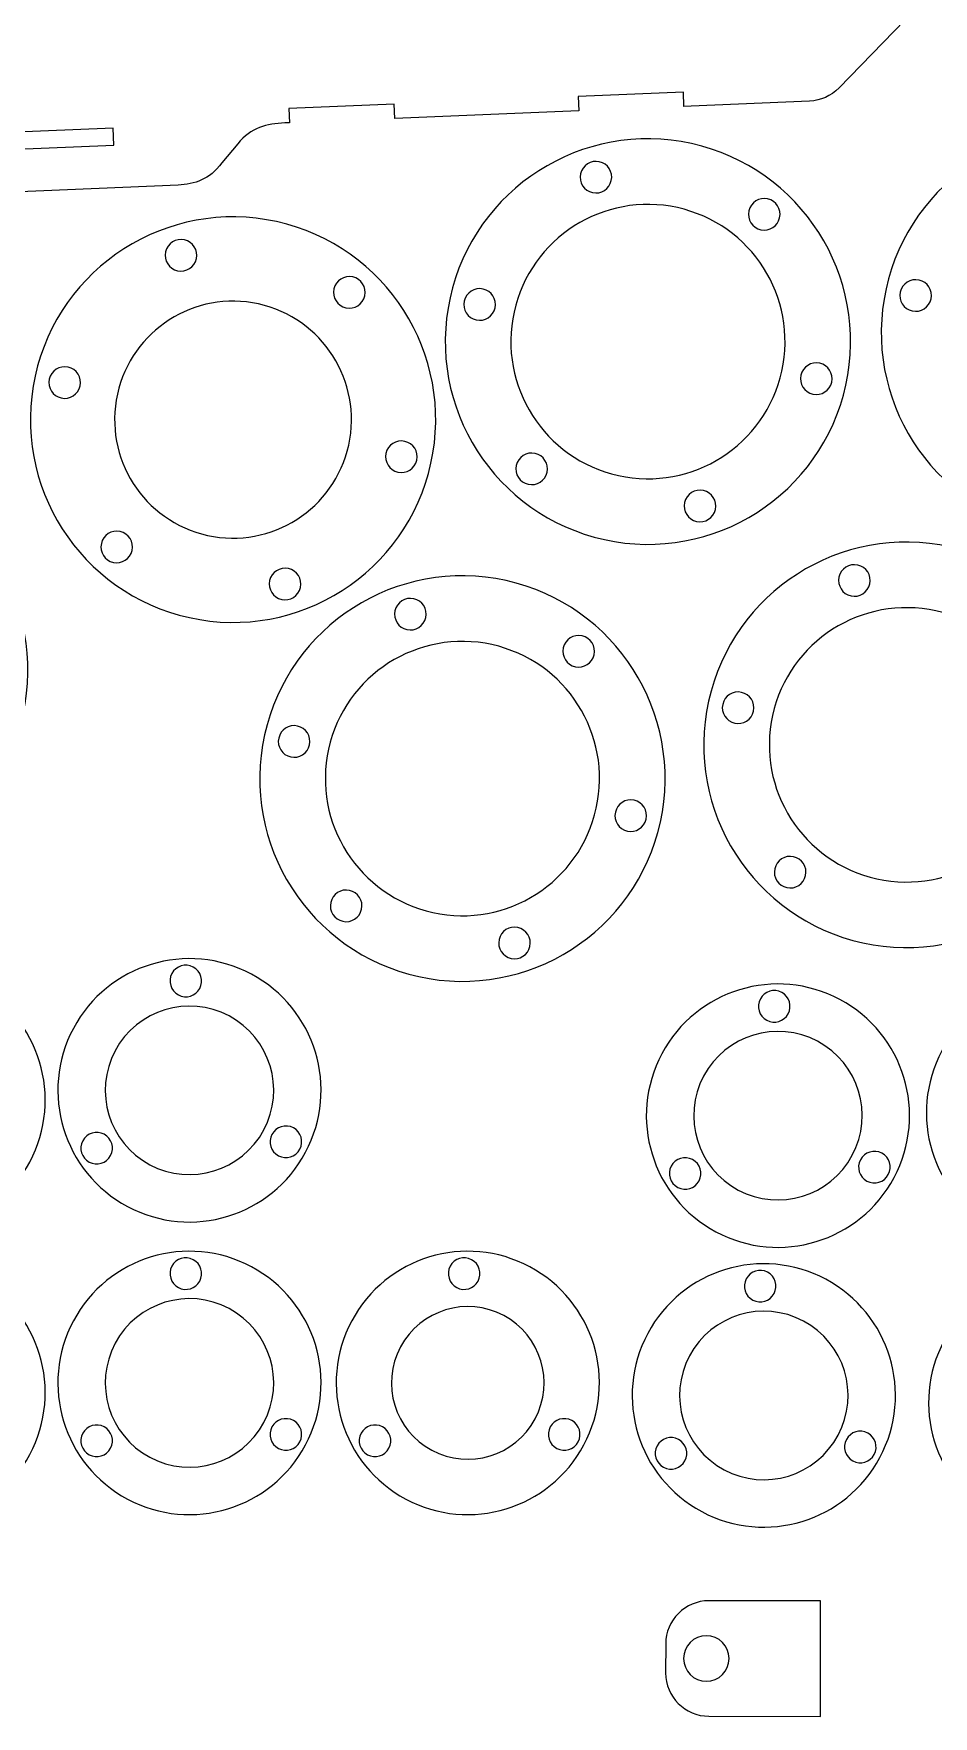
# Model space of a CAD drawing. Header units: millimetres. Extents: x -827 to 468, y -1652 to 1182.
# Drawn here: x -533.5 to -362.6, y -270.3 to 49.2 of the extents above; entities that cross this region are included whole.
import ezdxf

# ---------------------------------------------------------------- set-up
doc = ezdxf.new("R2010")
doc.units = ezdxf.units.MM
doc.header["$MEASUREMENT"] = 0
doc.layers.add('layer 1', color=7, linetype='Continuous')

msp = doc.modelspace()

# ---------------------------------------------------------------- linework, layer by layer
at = {"layer": 'layer 1', "color": 20, "lineweight": 20}
for points, knots in [([(108.1502, 204.8855), (112.9744, 204.0399), (117.1945, 201.7782), (120.4591, 198.603), (120.4591, 198.603), (124.1073, 195.0546), (129.5931, 196.5891), (132.7406, 199.2505), (132.7406, 199.2505), (135.9165, 201.936), (137.4535, 205.2047), (132.9721, 210.3693), (132.9721, 210.3693), (127.7232, 216.4186), (120.8748, 219.7215), (112.5802, 221.1534), (112.5802, 221.1534), (112.0428, 221.2462), (111.3683, 221.2943), (110.8044, 221.3218), (110.8044, 221.3218), (110.8044, 221.3218), (39.4793, 224.7882), (39.4793, 224.7882), (39.4793, 224.7882), (39.4793, 224.7882), (8.3354, 217.546), (8.3354, 217.546), (8.3354, 217.546), (8.3354, 217.546), (-23.1665, 218.1376), (-23.1665, 218.1376), (-23.1665, 218.1376), (-31.2724, 208.3904), (-30.0578, 178.2407), (-29.7453, 170.6578), (-29.7453, 170.6578), (-27.7313, 121.7825), (-52.5495, 68.3071), (-107.1153, 66.0431), (-107.1153, 66.0431), (-113.9093, 65.7613), (-146.5348, 64.4901), (-153.6885, 65.1336), (-153.6885, 65.1336), (-182.1094, 67.6905), (-205.0652, 91.0378), (-214.84, 119.0054), (-214.84, 119.0054), (-217.7587, 127.3567), (-219.5023, 136.12), (-219.8651, 144.8648), (-219.8651, 144.8648), (-220.2871, 155.0341), (-221.418, 170.1049), (-222.8444, 182.7558), (-222.8444, 182.7558), (-223.9504, 192.5668), (-224.9189, 200.0917), (-227.8808, 208.0324), (-227.8808, 208.0324), (-230.6014, 215.3263), (-234.3359, 221.2116), (-239.5075, 224.5498), (-239.5075, 224.5498), (-239.5075, 224.5498), (-292.5192, 226.9323), (-292.5192, 226.9323), (-292.5192, 226.9323), (-292.5192, 226.9323), (-292.3887, 229.8633), (-292.3887, 229.8633), (-292.3887, 229.8633), (-292.3887, 229.8633), (-305.0887, 230.5506), (-305.0887, 230.5506), (-305.0887, 230.5506), (-311.9011, 230.9192), (-322.6283, 232.378), (-334.1747, 232.0192), (-334.1747, 232.0192), (-334.1747, 232.0192), (-334.1815, 232.0174), (-334.1815, 232.0174), (-334.1815, 232.0174), (-343.6199, 231.8856), (-352.5797, 226.3891), (-356.6789, 217.2023), (-356.6789, 217.2023), (-357.2882, 215.8366), (-357.7648, 214.4453), (-358.1147, 213.043), (-358.1147, 213.043), (-358.1708, 212.8439), (-358.2203, 212.6368), (-358.2623, 212.4201), (-358.2623, 212.4201), (-358.2623, 212.4201), (-358.2634, 212.414), (-358.2634, 212.414), (-358.2634, 212.414), (-358.5401, 211.1677), (-358.7177, 209.9144), (-358.8002, 208.664), (-358.8002, 208.664), (-360.924, 187.2712), (-349.4373, 159.7583), (-363.8552, 147.1119), (-363.8552, 147.1119), (-363.8552, 147.1119), (-365.0964, 146.0965), (-365.0964, 146.0965), (-365.0964, 146.0965), (-365.0964, 146.0965), (-404.4588, 110.1724), (-404.4588, 110.1724), (-404.4588, 110.1724), (-410.0218, 105.6351), (-419.9582, 105.3357), (-431.9793, 104.0606), (-431.9793, 104.0606), (-450.3509, 102.1118), (-496.5233, 100.6426), (-507.3167, 100.3379), (-507.3167, 100.3379), (-507.3167, 100.3379), (-571.2589, 98.5069), (-571.2589, 98.5069), (-571.2589, 98.5069), (-574.538, 98.4112), (-578.034, 97.9195), (-581.8472, 96.8748), (-581.8472, 96.8748), (-581.8472, 96.8748), (-596.7667, 92.3908), (-596.7667, 92.3908), (-596.7667, 92.3908), (-596.7667, 92.3908), (-618.1668, 89.3005), (-618.1668, 89.3005), (-618.1668, 89.3005), (-619.755, 88.9302), (-621.2723, 88.6729), (-622.7392, 88.1458), (-622.7392, 88.1458), (-627.8869, 86.2956), (-631.744, 83.4376), (-634.723, 79.3291), (-634.723, 79.3291), (-637.7183, 75.1981), (-639.8211, 69.8028), (-639.5406, 63.0443), (-639.5406, 63.0443), (-639.2317, 55.5972), (-635.1464, 48.0491), (-628.478, 43.7306), (-628.478, 43.7306), (-625.8671, 42.0399), (-622.3651, 40.5349), (-619.1146, 39.9234), (-619.1146, 39.9234), (-616.356, 39.4045), (-613.8469, 39.2889), (-611.0711, 39.7597), (-611.0711, 39.7597), (-601.1747, 40.9713), (-591.2163, 34.6305), (-582.5706, 28.4756), (-582.5706, 28.4756), (-577.5729, 24.9177), (-573.9003, 20.4579), (-570.045, 18.5189), (-570.045, 18.5189), (-568.4141, 17.6986), (-566.0221, 18.1204), (-564.6631, 17.9704), (-564.6631, 17.9704), (-564.6631, 17.9704), (-506.0511, 20.4042), (-506.0511, 20.4042), (-506.0511, 20.4042), (-502.8283, 20.6652), (-500.0811, 21.4146), (-497.7546, 24.6233), (-497.7546, 24.6233), (-497.7546, 24.6233), (-494.716, 28.2754), (-494.716, 28.2754), (-494.716, 28.2754), (-492.1934, 31.3354), (-489.1708, 32.0999), (-485.7535, 32.2171), (-485.7535, 32.2171), (-485.7535, 32.2171), (-484.8618, 32.2541), (-484.8618, 32.2541), (-484.8618, 32.2541), (-484.8618, 32.2541), (-484.9749, 34.9803), (-484.9749, 34.9803), (-484.9749, 34.9803), (-484.9749, 34.9803), (-464.9921, 35.8094), (-464.9921, 35.8094), (-464.9921, 35.8094), (-464.9921, 35.8094), (-464.879, 33.0839), (-464.879, 33.0839), (-464.879, 33.0839), (-464.879, 33.0839), (-429.9091, 34.5361), (-429.9091, 34.5361), (-429.9091, 34.5361), (-429.9091, 34.5361), (-430.0222, 37.2603), (-430.0222, 37.2603), (-430.0222, 37.2603), (-430.0222, 37.2603), (-410.0394, 38.0894), (-410.0394, 38.0894), (-410.0394, 38.0894), (-410.0394, 38.0894), (-409.9264, 35.3659), (-409.9264, 35.3659), (-409.9264, 35.3659), (-409.9264, 35.3659), (-408.5463, 35.4231), (-408.5463, 35.4231), (-408.5463, 35.4231), (-408.5463, 35.4231), (-386.0679, 36.3868), (-386.0679, 36.3868), (-386.0679, 36.3868), (-383.9508, 36.4677), (-382.0659, 37.2668), (-380.4551, 38.9156), (-380.4551, 38.9156), (-380.4551, 38.9156), (-340.83, 79.7773), (-340.83, 79.7773), (-340.83, 79.7773), (-336.4807, 83.9626), (-333.6498, 87.7663), (-327.1608, 87.9771), (-327.1608, 87.9771), (-327.1608, 87.9771), (-292.7669, 89.4041), (-292.7669, 89.4041), (-292.7669, 89.4041), (-289.3707, 89.659), (-283.6791, 88.8603), (-277.9563, 84.9186), (-277.9563, 84.9186), (-277.9563, 84.9186), (-185.9412, 21.5381), (-185.9412, 21.5381), (-185.9412, 21.5381), (-185.9412, 21.5381), (-184.6544, 21.5961), (-184.6544, 21.5961), (-184.6544, 21.5961), (-184.6544, 21.5961), (-184.7817, 24.6638), (-184.7817, 24.6638), (-184.7817, 24.6638), (-184.7817, 24.6638), (-164.7989, 25.4929), (-164.7989, 25.4929), (-164.7989, 25.4929), (-164.7989, 25.4929), (-164.6745, 22.4967), (-164.6745, 22.4967), (-164.6745, 22.4967), (-164.6745, 22.4967), (-129.7098, 24.0728), (-129.7098, 24.0728), (-129.7098, 24.0728), (-129.7098, 24.0728), (-129.8289, 26.9438), (-129.8289, 26.9438), (-129.8289, 26.9438), (-129.8289, 26.9438), (-109.8461, 27.7729), (-109.8461, 27.7729), (-109.8461, 27.7729), (-109.8461, 27.7729), (-109.73, 24.9734), (-109.73, 24.9734), (-109.73, 24.9734), (-109.73, 24.9734), (-69.3175, 27.3105), (-69.3175, 27.3105), (-69.3175, 27.3105), (-63.9083, 27.5955), (-56.573, 30.142), (-52.9687, 33.8098), (-52.9687, 33.8098), (-27.8924, 59.3269), (-30.6069, 76.9535), (-16.0458, 89.77), (-16.0458, 89.77), (14.7435, 116.8705), (30.814, 102.037), (88.4737, 130.8253), (88.4737, 130.8253), (96.5182, 135.2102), (109.1877, 139.124), (117.5505, 145.1598), (117.5505, 145.1598), (122.125, 148.4614), (128.6562, 149.8544), (124.6733, 156.7633), (124.6733, 156.7633), (122.6104, 160.3413), (120.2821, 163.2456), (113.6737, 160.287), (113.6737, 160.287), (109.5418, 158.437), (104.8318, 157.7587), (100.0366, 158.5992), (100.0366, 158.5992), (87.255, 160.8396), (78.7097, 173.0176), (80.9502, 185.7991), (80.9502, 185.7991), (83.1907, 198.5808), (95.3686, 207.126), (108.1502, 204.8855)], [0, 0, 0, 0, 0.01204819, 0.01204819, 0.01204819, 0.01204819, 0.02409639, 0.02409639, 0.02409639, 0.02409639, 0.03614458, 0.03614458, 0.03614458, 0.03614458, 0.04819277, 0.04819277, 0.04819277, 0.04819277, 0.06024096, 0.06024096, 0.06024096, 0.06024096, 0.07228916, 0.07228916, 0.07228916, 0.07228916, 0.08433735, 0.08433735, 0.08433735, 0.08433735, 0.09638554, 0.09638554, 0.09638554, 0.09638554, 0.10843373, 0.10843373, 0.10843373, 0.10843373, 0.12048193, 0.12048193, 0.12048193, 0.12048193, 0.13253012, 0.13253012, 0.13253012, 0.13253012, 0.14457831, 0.14457831, 0.14457831, 0.14457831, 0.15662651, 0.15662651, 0.15662651, 0.15662651, 0.1686747, 0.1686747, 0.1686747, 0.1686747, 0.18072289, 0.18072289, 0.18072289, 0.18072289, 0.19277108, 0.19277108, 0.19277108, 0.19277108, 0.20481928, 0.20481928, 0.20481928, 0.20481928, 0.21686747, 0.21686747, 0.21686747, 0.21686747, 0.22891566, 0.22891566, 0.22891566, 0.22891566, 0.24096386, 0.24096386, 0.24096386, 0.24096386, 0.25301205, 0.25301205, 0.25301205, 0.25301205, 0.26506024, 0.26506024, 0.26506024, 0.26506024, 0.27710843, 0.27710843, 0.27710843, 0.27710843, 0.28915663, 0.28915663, 0.28915663, 0.28915663, 0.30120482, 0.30120482, 0.30120482, 0.30120482, 0.31325301, 0.31325301, 0.31325301, 0.31325301, 0.3253012, 0.3253012, 0.3253012, 0.3253012, 0.3373494, 0.3373494, 0.3373494, 0.3373494, 0.34939759, 0.34939759, 0.34939759, 0.34939759, 0.36144578, 0.36144578, 0.36144578, 0.36144578, 0.37349398, 0.37349398, 0.37349398, 0.37349398, 0.38554217, 0.38554217, 0.38554217, 0.38554217, 0.39759036, 0.39759036, 0.39759036, 0.39759036, 0.40963855, 0.40963855, 0.40963855, 0.40963855, 0.42168675, 0.42168675, 0.42168675, 0.42168675, 0.43373494, 0.43373494, 0.43373494, 0.43373494, 0.44578313, 0.44578313, 0.44578313, 0.44578313, 0.45783133, 0.45783133, 0.45783133, 0.45783133, 0.46987952, 0.46987952, 0.46987952, 0.46987952, 0.48192771, 0.48192771, 0.48192771, 0.48192771, 0.4939759, 0.4939759, 0.4939759, 0.4939759, 0.5060241, 0.5060241, 0.5060241, 0.5060241, 0.51807229, 0.51807229, 0.51807229, 0.51807229, 0.53012048, 0.53012048, 0.53012048, 0.53012048, 0.54216867, 0.54216867, 0.54216867, 0.54216867, 0.55421687, 0.55421687, 0.55421687, 0.55421687, 0.56626506, 0.56626506, 0.56626506, 0.56626506, 0.57831325, 0.57831325, 0.57831325, 0.57831325, 0.59036145, 0.59036145, 0.59036145, 0.59036145, 0.60240964, 0.60240964, 0.60240964, 0.60240964, 0.61445783, 0.61445783, 0.61445783, 0.61445783, 0.62650602, 0.62650602, 0.62650602, 0.62650602, 0.63855422, 0.63855422, 0.63855422, 0.63855422, 0.65060241, 0.65060241, 0.65060241, 0.65060241, 0.6626506, 0.6626506, 0.6626506, 0.6626506, 0.6746988, 0.6746988, 0.6746988, 0.6746988, 0.68674699, 0.68674699, 0.68674699, 0.68674699, 0.69879518, 0.69879518, 0.69879518, 0.69879518, 0.71084337, 0.71084337, 0.71084337, 0.71084337, 0.72289157, 0.72289157, 0.72289157, 0.72289157, 0.73493976, 0.73493976, 0.73493976, 0.73493976, 0.74698795, 0.74698795, 0.74698795, 0.74698795, 0.75903614, 0.75903614, 0.75903614, 0.75903614, 0.77108434, 0.77108434, 0.77108434, 0.77108434, 0.78313253, 0.78313253, 0.78313253, 0.78313253, 0.79518072, 0.79518072, 0.79518072, 0.79518072, 0.80722892, 0.80722892, 0.80722892, 0.80722892, 0.81927711, 0.81927711, 0.81927711, 0.81927711, 0.8313253, 0.8313253, 0.8313253, 0.8313253, 0.84337349, 0.84337349, 0.84337349, 0.84337349, 0.85542169, 0.85542169, 0.85542169, 0.85542169, 0.86746988, 0.86746988, 0.86746988, 0.86746988, 0.87951807, 0.87951807, 0.87951807, 0.87951807, 0.89156627, 0.89156627, 0.89156627, 0.89156627, 0.90361446, 0.90361446, 0.90361446, 0.90361446, 0.91566265, 0.91566265, 0.91566265, 0.91566265, 0.92771084, 0.92771084, 0.92771084, 0.92771084, 0.93975904, 0.93975904, 0.93975904, 0.93975904, 0.95180723, 0.95180723, 0.95180723, 0.95180723, 0.96385542, 0.96385542, 0.96385542, 0.96385542, 0.97590361, 0.97590361, 0.97590361, 0.97590361, 1, 1, 1, 1]), ([(-558.3356, 29.5725), (-558.3356, 29.5725), (-518.37, 31.2307), (-518.37, 31.2307), (-518.37, 31.2307), (-518.37, 31.2307), (-518.2373, 28.0334), (-518.2373, 28.0334), (-518.2373, 28.0334), (-518.2373, 28.0334), (-558.2029, 26.3752), (-558.2029, 26.3752), (-558.2029, 26.3752), (-558.2029, 26.3752), (-558.3356, 29.5725), (-558.3356, 29.5725)], [0, 0, 0, 0, 0.2, 0.2, 0.2, 0.2, 0.4, 0.4, 0.4, 0.4, 0.6, 0.6, 0.6, 0.6, 1, 1, 1, 1])]:
    msp.add_open_spline(points, degree=3, knots=knots, dxfattribs=at)
at = {"layer": 'layer 1', "color": 242, "lineweight": 20}
for points in [[(-408.4891, 28.3063), (-387.7243, 23.7308), (-374.6003, 3.1883), (-379.1759, -17.5765), (-379.1759, -17.5765), (-383.7514, -38.3413), (-404.2939, -51.4653), (-425.0587, -46.8897), (-425.0587, -46.8897), (-445.8235, -42.3142), (-458.9475, -21.7717), (-454.3719, -1.0069), (-454.3719, -1.0069), (-449.7964, 19.7579), (-429.2539, 32.8819), (-408.4891, 28.3063)], [(-325.6551, 30.0144), (-304.8903, 25.4389), (-291.7663, 4.8964), (-296.3419, -15.8684), (-296.3419, -15.8684), (-300.9174, -36.6332), (-321.4599, -49.7572), (-342.2247, -45.1816), (-342.2247, -45.1816), (-362.9895, -40.6061), (-376.1135, -20.0636), (-371.5379, 0.7012), (-371.5379, 0.7012), (-366.9624, 21.466), (-346.4199, 34.59), (-325.6551, 30.0144)], [(-426.0162, 24.8568), (-424.3983, 24.5002), (-423.3756, 22.8995), (-423.7321, 21.2815), (-423.7321, 21.2815), (-424.0886, 19.6635), (-425.6894, 18.6408), (-427.3074, 18.9973), (-427.3074, 18.9973), (-428.9254, 19.3539), (-429.948, 20.9546), (-429.5915, 22.5726), (-429.5915, 22.5726), (-429.235, 24.1906), (-427.6342, 25.2133), (-426.0162, 24.8568)], [(-411.1695, 16.1425), (-397.1226, 13.0472), (-388.2444, -0.8492), (-391.3397, -14.8961), (-391.3397, -14.8961), (-394.435, -28.943), (-408.3314, -37.8212), (-422.3783, -34.7259), (-422.3783, -34.7259), (-436.4252, -31.6306), (-445.3034, -17.7342), (-442.2081, -3.6873), (-442.2081, -3.6873), (-439.1128, 10.3596), (-425.2164, 19.2378), (-411.1695, 16.1425)], [(-394.0351, 17.8097), (-392.4171, 17.4531), (-391.3944, 15.8524), (-391.7509, 14.2344), (-391.7509, 14.2344), (-392.1074, 12.6164), (-393.7082, 11.5937), (-395.3262, 11.9502), (-395.3262, 11.9502), (-396.9442, 12.3068), (-397.9669, 13.9075), (-397.6103, 15.5255), (-397.6103, 15.5255), (-397.2538, 17.1435), (-395.653, 18.1662), (-394.0351, 17.8097)], [(-448.1074, 0.6847), (-446.4894, 0.3281), (-445.4667, -1.2726), (-445.8232, -2.8906), (-445.8232, -2.8906), (-446.1797, -4.5086), (-447.7805, -5.5313), (-449.3985, -5.1748), (-449.3985, -5.1748), (-451.0165, -4.8183), (-452.0392, -3.2175), (-451.6826, -1.5995), (-451.6826, -1.5995), (-451.3261, 0.0185), (-449.7253, 1.0412), (-448.1074, 0.6847)], [(-365.2734, 2.3928), (-363.6554, 2.0362), (-362.6327, 0.4355), (-362.9892, -1.1825), (-362.9892, -1.1825), (-363.3457, -2.8005), (-364.9465, -3.8232), (-366.5645, -3.4667), (-366.5645, -3.4667), (-368.1825, -3.1102), (-369.2052, -1.5094), (-368.8486, 0.1086), (-368.8486, 0.1086), (-368.4921, 1.7266), (-366.8913, 2.7493), (-365.2734, 2.3928)], [(-384.1493, -13.4086), (-382.5313, -13.7651), (-381.5086, -15.3659), (-381.8652, -16.9839), (-381.8652, -16.9839), (-382.2217, -18.6019), (-383.8225, -19.6246), (-385.4404, -19.2681), (-385.4404, -19.2681), (-387.0584, -18.9115), (-388.0811, -17.3108), (-387.7246, -15.6928), (-387.7246, -15.6928), (-387.3681, -14.0748), (-385.7673, -13.0521), (-384.1493, -13.4086)], [(-438.2195, -30.5341), (-436.6015, -30.8906), (-435.5788, -32.4914), (-435.9353, -34.1094), (-435.9353, -34.1094), (-436.2918, -35.7274), (-437.8926, -36.7501), (-439.5106, -36.3935), (-439.5106, -36.3935), (-441.1286, -36.037), (-442.1513, -34.4362), (-441.7947, -32.8183), (-441.7947, -32.8183), (-441.4382, -31.2003), (-439.8374, -30.1776), (-438.2195, -30.5341)], [(-406.2404, -37.5807), (-404.6224, -37.9373), (-403.5998, -39.538), (-403.9563, -41.156), (-403.9563, -41.156), (-404.3128, -42.774), (-405.9136, -43.7967), (-407.5316, -43.4402), (-407.5316, -43.4402), (-409.1495, -43.0836), (-410.1722, -41.4829), (-409.8157, -39.8649), (-409.8157, -39.8649), (-409.4592, -38.2469), (-407.8584, -37.2242), (-406.2404, -37.5807)], [(-359.3794, -48.2773), (-338.6146, -52.8528), (-325.4906, -73.3953), (-330.0662, -94.1601), (-330.0662, -94.1601), (-334.6417, -114.9249), (-355.1842, -128.0489), (-375.949, -123.4733), (-375.949, -123.4733), (-396.7138, -118.8978), (-409.8378, -98.3553), (-405.2622, -77.5905), (-405.2622, -77.5905), (-400.6867, -56.8257), (-380.1442, -43.7017), (-359.3794, -48.2773)], [(-443.7321, -54.6769), (-422.9673, -59.2524), (-409.8433, -79.7949), (-414.4189, -100.5597), (-414.4189, -100.5597), (-418.9944, -121.3245), (-439.5369, -134.4485), (-460.3017, -129.8729), (-460.3017, -129.8729), (-481.0665, -125.2974), (-494.1905, -104.7549), (-489.6149, -83.9901), (-489.6149, -83.9901), (-485.0394, -63.2253), (-464.4969, -50.1013), (-443.7321, -54.6769)], [(-376.9065, -51.7268), (-375.2886, -52.0834), (-374.2659, -53.6841), (-374.6224, -55.3021), (-374.6224, -55.3021), (-374.9789, -56.9201), (-376.5797, -57.9428), (-378.1977, -57.5863), (-378.1977, -57.5863), (-379.8157, -57.2297), (-380.8383, -55.629), (-380.4818, -54.011), (-380.4818, -54.011), (-380.1253, -52.393), (-378.5245, -51.3703), (-376.9065, -51.7268)], [(-362.0598, -60.4411), (-348.0129, -63.5364), (-339.1347, -77.4328), (-342.23, -91.4797), (-342.23, -91.4797), (-345.3253, -105.5266), (-359.2217, -114.4048), (-373.2686, -111.3095), (-373.2686, -111.3095), (-387.3155, -108.2142), (-396.1937, -94.3178), (-393.0984, -80.2709), (-393.0984, -80.2709), (-390.0031, -66.224), (-376.1067, -57.3458), (-362.0598, -60.4411)], [(-461.2592, -58.1264), (-459.6413, -58.483), (-458.6186, -60.0837), (-458.9751, -61.7017), (-458.9751, -61.7017), (-459.3316, -63.3197), (-460.9324, -64.3424), (-462.5504, -63.9859), (-462.5504, -63.9859), (-464.1684, -63.6293), (-465.191, -62.0286), (-464.8345, -60.4106), (-464.8345, -60.4106), (-464.478, -58.7926), (-462.8772, -57.7699), (-461.2592, -58.1264)], [(-446.4125, -66.8407), (-432.3656, -69.936), (-423.4874, -83.8324), (-426.5827, -97.8793), (-426.5827, -97.8793), (-429.678, -111.9262), (-443.5744, -120.8044), (-457.6213, -117.7091), (-457.6213, -117.7091), (-471.6682, -114.6138), (-480.5464, -100.7174), (-477.4511, -86.6705), (-477.4511, -86.6705), (-474.3558, -72.6236), (-460.4594, -63.7454), (-446.4125, -66.8407)], [(-429.2781, -65.1735), (-427.6601, -65.5301), (-426.6374, -67.1308), (-426.9939, -68.7488), (-426.9939, -68.7488), (-427.3504, -70.3668), (-428.9512, -71.3895), (-430.5692, -71.033), (-430.5692, -71.033), (-432.1872, -70.6764), (-433.2099, -69.0757), (-432.8533, -67.4577), (-432.8533, -67.4577), (-432.4968, -65.8397), (-430.896, -64.817), (-429.2781, -65.1735)], [(-398.9977, -75.8989), (-397.3797, -76.2555), (-396.357, -77.8562), (-396.7135, -79.4742), (-396.7135, -79.4742), (-397.07, -81.0922), (-398.6708, -82.1149), (-400.2888, -81.7584), (-400.2888, -81.7584), (-401.9068, -81.4019), (-402.9295, -79.8011), (-402.5729, -78.1831), (-402.5729, -78.1831), (-402.2164, -76.5651), (-400.6156, -75.5424), (-398.9977, -75.8989)], [(-483.3504, -82.2985), (-481.7324, -82.6551), (-480.7097, -84.2558), (-481.0662, -85.8738), (-481.0662, -85.8738), (-481.4227, -87.4918), (-483.0235, -88.5145), (-484.6415, -88.158), (-484.6415, -88.158), (-486.2595, -87.8015), (-487.2822, -86.2007), (-486.9256, -84.5827), (-486.9256, -84.5827), (-486.5691, -82.9647), (-484.9683, -81.942), (-483.3504, -82.2985)], [(-419.3923, -96.3918), (-417.7743, -96.7483), (-416.7516, -98.3491), (-417.1082, -99.9671), (-417.1082, -99.9671), (-417.4647, -101.5851), (-419.0655, -102.6078), (-420.6834, -102.2513), (-420.6834, -102.2513), (-422.3014, -101.8947), (-423.3241, -100.294), (-422.9676, -98.676), (-422.9676, -98.676), (-422.6111, -97.058), (-421.0103, -96.0353), (-419.3923, -96.3918)], [(-389.1098, -107.1177), (-387.4918, -107.4742), (-386.4691, -109.075), (-386.8256, -110.693), (-386.8256, -110.693), (-387.1821, -112.311), (-388.7829, -113.3337), (-390.4009, -112.9771), (-390.4009, -112.9771), (-392.0189, -112.6206), (-393.0416, -111.0198), (-392.685, -109.4019), (-392.685, -109.4019), (-392.3285, -107.7839), (-390.7277, -106.7612), (-389.1098, -107.1177)], [(-473.4625, -113.5173), (-471.8445, -113.8738), (-470.8218, -115.4746), (-471.1783, -117.0926), (-471.1783, -117.0926), (-471.5348, -118.7106), (-473.1356, -119.7333), (-474.7536, -119.3767), (-474.7536, -119.3767), (-476.3716, -119.0202), (-477.3943, -117.4194), (-477.0377, -115.8015), (-477.0377, -115.8015), (-476.6812, -114.1835), (-475.0804, -113.1608), (-473.4625, -113.5173)], [(-441.4834, -120.5639), (-439.8654, -120.9205), (-438.8428, -122.5212), (-439.1993, -124.1392), (-439.1993, -124.1392), (-439.5558, -125.7572), (-441.1566, -126.7799), (-442.7746, -126.4234), (-442.7746, -126.4234), (-444.3925, -126.0668), (-445.4152, -124.4661), (-445.0587, -122.8481), (-445.0587, -122.8481), (-444.7022, -121.2301), (-443.1014, -120.2074), (-441.4834, -120.5639)]]:
    msp.add_open_spline(points, degree=3, knots=[0, 0, 0, 0, 0.2, 0.2, 0.2, 0.2, 0.4, 0.4, 0.4, 0.4, 0.6, 0.6, 0.6, 0.6, 1, 1, 1, 1], dxfattribs=at)
at = {"layer": 'layer 1', "color": 114, "lineweight": 20}
for points in [[(-487.3153, 13.478), (-466.5505, 8.9025), (-453.4265, -11.64), (-458.0021, -32.4048), (-458.0021, -32.4048), (-462.5776, -53.1696), (-483.1201, -66.2936), (-503.8849, -61.718), (-503.8849, -61.718), (-524.6497, -57.1425), (-537.7737, -36.6), (-533.1981, -15.8352), (-533.1981, -15.8352), (-528.6226, 4.9296), (-508.0801, 18.0536), (-487.3153, 13.478)], [(-504.8424, 10.0285), (-503.2245, 9.6719), (-502.2018, 8.0712), (-502.5583, 6.4532), (-502.5583, 6.4532), (-502.9148, 4.8352), (-504.5156, 3.8125), (-506.1336, 4.169), (-506.1336, 4.169), (-507.7516, 4.5256), (-508.7742, 6.1263), (-508.4177, 7.7443), (-508.4177, 7.7443), (-508.0612, 9.3623), (-506.4604, 10.385), (-504.8424, 10.0285)], [(-472.8613, 2.9814), (-471.2433, 2.6248), (-470.2206, 1.0241), (-470.5771, -0.5939), (-470.5771, -0.5939), (-470.9336, -2.2119), (-472.5344, -3.2346), (-474.1524, -2.8781), (-474.1524, -2.8781), (-475.7704, -2.5215), (-476.7931, -0.9208), (-476.4365, 0.6972), (-476.4365, 0.6972), (-476.08, 2.3152), (-474.4792, 3.3379), (-472.8613, 2.9814)], [(-490.7594, -2.1519), (-478.6268, -4.8254), (-470.9585, -16.828), (-473.632, -28.9607), (-473.632, -28.9607), (-476.3055, -41.0933), (-488.3081, -48.7616), (-500.4408, -46.0881), (-500.4408, -46.0881), (-512.5734, -43.4146), (-520.2417, -31.412), (-517.5682, -19.2793), (-517.5682, -19.2793), (-514.8947, -7.1467), (-502.8921, 0.5216), (-490.7594, -2.1519)], [(-526.9336, -14.1436), (-525.3156, -14.5002), (-524.2929, -16.1009), (-524.6494, -17.7189), (-524.6494, -17.7189), (-525.0059, -19.3369), (-526.6067, -20.3596), (-528.2247, -20.0031), (-528.2247, -20.0031), (-529.8427, -19.6466), (-530.8654, -18.0458), (-530.5088, -16.4278), (-530.5088, -16.4278), (-530.1523, -14.8098), (-528.5515, -13.7871), (-526.9336, -14.1436)], [(-462.9755, -28.2369), (-461.3575, -28.5934), (-460.3348, -30.1942), (-460.6914, -31.8122), (-460.6914, -31.8122), (-461.0479, -33.4302), (-462.6487, -34.4529), (-464.2666, -34.0964), (-464.2666, -34.0964), (-465.8846, -33.7398), (-466.9073, -32.1391), (-466.5508, -30.5211), (-466.5508, -30.5211), (-466.1943, -28.9031), (-464.5935, -27.8804), (-462.9755, -28.2369)], [(-564.7751, -34.1083), (-544.0103, -38.6838), (-530.8863, -59.2263), (-535.4619, -79.9911), (-535.4619, -79.9911), (-540.0374, -100.7559), (-560.5799, -113.8799), (-581.3447, -109.3043), (-581.3447, -109.3043), (-602.1095, -104.7288), (-615.2335, -84.1863), (-610.6579, -63.4215), (-610.6579, -63.4215), (-606.0824, -42.6567), (-585.5399, -29.5327), (-564.7751, -34.1083)], [(-517.0457, -45.3624), (-515.4277, -45.7189), (-514.405, -47.3197), (-514.7615, -48.9377), (-514.7615, -48.9377), (-515.118, -50.5557), (-516.7188, -51.5784), (-518.3368, -51.2218), (-518.3368, -51.2218), (-519.9548, -50.8653), (-520.9775, -49.2645), (-520.6209, -47.6466), (-520.6209, -47.6466), (-520.2644, -46.0286), (-518.6636, -45.0059), (-517.0457, -45.3624)], [(-485.0666, -52.409), (-483.4486, -52.7656), (-482.426, -54.3663), (-482.7825, -55.9843), (-482.7825, -55.9843), (-483.139, -57.6023), (-484.7398, -58.625), (-486.3578, -58.2685), (-486.3578, -58.2685), (-487.9757, -57.9119), (-488.9984, -56.3112), (-488.6419, -54.6932), (-488.6419, -54.6932), (-488.2854, -53.0752), (-486.6846, -52.0525), (-485.0666, -52.409)]]:
    msp.add_open_spline(points, degree=3, knots=[0, 0, 0, 0, 0.2, 0.2, 0.2, 0.2, 0.4, 0.4, 0.4, 0.4, 0.6, 0.6, 0.6, 0.6, 1, 1, 1, 1], dxfattribs=at)
at = {"layer": 'layer 1', "color": 250, "lineweight": 9}
for points in [[(-492.111, -129.4161), (-479.9289, -135.9148), (-475.3216, -151.0585), (-481.8202, -163.2407), (-481.8202, -163.2407), (-488.3189, -175.4228), (-503.4626, -180.0301), (-515.6448, -173.5315), (-515.6448, -173.5315), (-527.8269, -167.0328), (-532.4342, -151.8891), (-525.9356, -139.7069), (-525.9356, -139.7069), (-519.4369, -127.5248), (-504.2932, -122.9175), (-492.111, -129.4161)], [(-544.5154, -131.2682), (-532.3333, -137.7669), (-527.726, -152.9106), (-534.2246, -165.0928), (-534.2246, -165.0928), (-540.7233, -177.2749), (-555.867, -181.8822), (-568.0492, -175.3836), (-568.0492, -175.3836), (-580.2313, -168.8849), (-584.8386, -153.7412), (-578.34, -141.559), (-578.34, -141.559), (-571.8413, -129.3769), (-556.6976, -124.7696), (-544.5154, -131.2682)], [(-503.163, -128.068), (-501.7011, -128.8479), (-501.1483, -130.665), (-501.9281, -132.1269), (-501.9281, -132.1269), (-502.708, -133.5888), (-504.5251, -134.1417), (-505.9871, -133.3618), (-505.9871, -133.3618), (-507.4491, -132.5819), (-508.0019, -130.7648), (-507.222, -129.3029), (-507.222, -129.3029), (-506.4421, -127.841), (-504.625, -127.2881), (-503.163, -128.068)], [(-380.3121, -134.2281), (-368.13, -140.7268), (-363.5227, -155.8705), (-370.0213, -168.0527), (-370.0213, -168.0527), (-376.52, -180.2348), (-391.6637, -184.8421), (-403.8459, -178.3435), (-403.8459, -178.3435), (-416.028, -171.8448), (-420.6353, -156.7011), (-414.1367, -144.5189), (-414.1367, -144.5189), (-407.638, -132.3368), (-392.4943, -127.7295), (-380.3121, -134.2281)], [(-327.1079, -133.6989), (-314.9258, -140.1976), (-310.3185, -155.3413), (-316.8171, -167.5235), (-316.8171, -167.5235), (-323.3158, -179.7056), (-338.4595, -184.3129), (-350.6417, -177.8143), (-350.6417, -177.8143), (-362.8238, -171.3156), (-367.4311, -156.1719), (-360.9325, -143.9897), (-360.9325, -143.9897), (-354.4338, -131.8076), (-339.2901, -127.2003), (-327.1079, -133.6989)], [(-496.3471, -137.3569), (-488.5505, -141.516), (-485.6018, -151.208), (-489.761, -159.0046), (-489.761, -159.0046), (-493.9201, -166.8012), (-503.6121, -169.7499), (-511.4087, -165.5907), (-511.4087, -165.5907), (-519.2053, -161.4316), (-522.154, -151.7396), (-517.9948, -143.943), (-517.9948, -143.943), (-513.8357, -136.1464), (-504.1437, -133.1977), (-496.3471, -137.3569)], [(-391.3641, -132.88), (-389.9022, -133.6599), (-389.3494, -135.477), (-390.1292, -136.9389), (-390.1292, -136.9389), (-390.9091, -138.4008), (-392.7262, -138.9537), (-394.1882, -138.1738), (-394.1882, -138.1738), (-395.6502, -137.3939), (-396.203, -135.5768), (-395.4231, -134.1149), (-395.4231, -134.1149), (-394.6432, -132.653), (-392.8261, -132.1001), (-391.3641, -132.88)], [(-384.5482, -142.1689), (-376.7516, -146.328), (-373.8029, -156.02), (-377.9621, -163.8166), (-377.9621, -163.8166), (-382.1212, -171.6132), (-391.8132, -174.5619), (-399.6098, -170.4027), (-399.6098, -170.4027), (-407.4064, -166.2436), (-410.3551, -156.5516), (-406.1959, -148.755), (-406.1959, -148.755), (-402.0368, -140.9584), (-392.3448, -138.0097), (-384.5482, -142.1689)], [(-520.0942, -159.8099), (-518.6322, -160.5898), (-518.0795, -162.4069), (-518.8593, -163.8688), (-518.8593, -163.8688), (-519.6392, -165.3307), (-521.4563, -165.8836), (-522.9183, -165.1037), (-522.9183, -165.1037), (-524.3803, -164.3238), (-524.933, -162.5067), (-524.1532, -161.0448), (-524.1532, -161.0448), (-523.3733, -159.5829), (-521.5562, -159.03), (-520.0942, -159.8099)], [(-484.1404, -158.6028), (-482.6784, -159.3827), (-482.1256, -161.1998), (-482.9055, -162.6617), (-482.9055, -162.6617), (-483.6853, -164.1236), (-485.5024, -164.6765), (-486.9644, -163.8966), (-486.9644, -163.8966), (-488.4264, -163.1167), (-488.9792, -161.2996), (-488.1993, -159.8377), (-488.1993, -159.8377), (-487.4194, -158.3758), (-485.6023, -157.8229), (-484.1404, -158.6028)], [(-372.3415, -163.4148), (-370.8795, -164.1947), (-370.3267, -166.0118), (-371.1066, -167.4737), (-371.1066, -167.4737), (-371.8864, -168.9356), (-373.7035, -169.4885), (-375.1655, -168.7086), (-375.1655, -168.7086), (-376.6275, -167.9287), (-377.1803, -166.1116), (-376.4004, -164.6497), (-376.4004, -164.6497), (-375.6205, -163.1878), (-373.8034, -162.6349), (-372.3415, -163.4148)], [(-408.2953, -164.6219), (-406.8333, -165.4018), (-406.2806, -167.2189), (-407.0604, -168.6808), (-407.0604, -168.6808), (-407.8403, -170.1427), (-409.6574, -170.6956), (-411.1194, -169.9157), (-411.1194, -169.9157), (-412.5814, -169.1358), (-413.1341, -167.3187), (-412.3543, -165.8568), (-412.3543, -165.8568), (-411.5744, -164.3949), (-409.7573, -163.842), (-408.2953, -164.6219)], [(-492.111, -184.9785), (-479.9289, -191.4772), (-475.3216, -206.6209), (-481.8202, -218.8031), (-481.8202, -218.8031), (-488.3189, -230.9852), (-503.4626, -235.5925), (-515.6448, -229.0939), (-515.6448, -229.0939), (-527.8269, -222.5952), (-532.4342, -207.4515), (-525.9356, -195.2693), (-525.9356, -195.2693), (-519.4369, -183.0872), (-504.2932, -178.4799), (-492.111, -184.9785)], [(-544.5154, -186.8306), (-532.3333, -193.3293), (-527.726, -208.473), (-534.2246, -220.6552), (-534.2246, -220.6552), (-540.7233, -232.8373), (-555.867, -237.4446), (-568.0492, -230.946), (-568.0492, -230.946), (-580.2313, -224.4473), (-584.8386, -209.3036), (-578.34, -197.1214), (-578.34, -197.1214), (-571.8413, -184.9393), (-556.6976, -180.332), (-544.5154, -186.8306)], [(-382.9924, -187.3608), (-370.8103, -193.8595), (-366.203, -209.0032), (-372.7016, -221.1854), (-372.7016, -221.1854), (-379.2003, -233.3675), (-394.344, -237.9748), (-406.5262, -231.4762), (-406.5262, -231.4762), (-418.7083, -224.9775), (-423.3156, -209.8338), (-416.817, -197.6516), (-416.817, -197.6516), (-410.3183, -185.4695), (-395.1746, -180.8622), (-382.9924, -187.3608)], [(-503.163, -183.6304), (-501.7011, -184.4103), (-501.1483, -186.2274), (-501.9281, -187.6893), (-501.9281, -187.6893), (-502.708, -189.1512), (-504.5251, -189.7041), (-505.9871, -188.9242), (-505.9871, -188.9242), (-507.4491, -188.1443), (-508.0019, -186.3272), (-507.222, -184.8653), (-507.222, -184.8653), (-506.4421, -183.4034), (-504.625, -182.8505), (-503.163, -183.6304)], [(-394.0444, -186.0127), (-392.5825, -186.7926), (-392.0297, -188.6097), (-392.8095, -190.0716), (-392.8095, -190.0716), (-393.5894, -191.5335), (-395.4065, -192.0864), (-396.8685, -191.3065), (-396.8685, -191.3065), (-398.3305, -190.5266), (-398.8833, -188.7095), (-398.1034, -187.2476), (-398.1034, -187.2476), (-397.3235, -185.7857), (-395.5064, -185.2328), (-394.0444, -186.0127)], [(-326.6916, -188.7204), (-314.5095, -195.2191), (-309.9022, -210.3628), (-316.4008, -222.545), (-316.4008, -222.545), (-322.8995, -234.7271), (-338.0432, -239.3344), (-350.2254, -232.8358), (-350.2254, -232.8358), (-362.4075, -226.3371), (-367.0148, -211.1934), (-360.5162, -199.0112), (-360.5162, -199.0112), (-354.0175, -186.8291), (-338.8738, -182.2218), (-326.6916, -188.7204)], [(-496.3471, -192.9193), (-488.5505, -197.0784), (-485.6018, -206.7704), (-489.761, -214.567), (-489.761, -214.567), (-493.9201, -222.3636), (-503.6121, -225.3123), (-511.4087, -221.1531), (-511.4087, -221.1531), (-519.2053, -216.994), (-522.154, -207.302), (-517.9948, -199.5054), (-517.9948, -199.5054), (-513.8357, -191.7088), (-504.1437, -188.7601), (-496.3471, -192.9193)], [(-387.2285, -195.3016), (-379.4319, -199.4607), (-376.4832, -209.1527), (-380.6424, -216.9493), (-380.6424, -216.9493), (-384.8015, -224.7459), (-394.4935, -227.6946), (-402.2901, -223.5354), (-402.2901, -223.5354), (-410.0867, -219.3763), (-413.0354, -209.6843), (-408.8762, -201.8877), (-408.8762, -201.8877), (-404.7171, -194.0911), (-395.0251, -191.1424), (-387.2285, -195.3016)], [(-484.1404, -214.1652), (-482.6784, -214.9451), (-482.1256, -216.7622), (-482.9055, -218.2241), (-482.9055, -218.2241), (-483.6853, -219.686), (-485.5024, -220.2389), (-486.9644, -219.459), (-486.9644, -219.459), (-488.4264, -218.6791), (-488.9792, -216.862), (-488.1993, -215.4001), (-488.1993, -215.4001), (-487.4194, -213.9382), (-485.6023, -213.3853), (-484.1404, -214.1652)], [(-520.0942, -215.3723), (-518.6322, -216.1522), (-518.0795, -217.9693), (-518.8593, -219.4312), (-518.8593, -219.4312), (-519.6392, -220.8931), (-521.4563, -221.446), (-522.9183, -220.6661), (-522.9183, -220.6661), (-524.3803, -219.8862), (-524.933, -218.0691), (-524.1532, -216.6072), (-524.1532, -216.6072), (-523.3733, -215.1453), (-521.5562, -214.5924), (-520.0942, -215.3723)], [(-410.9756, -217.7546), (-409.5136, -218.5345), (-408.9609, -220.3516), (-409.7407, -221.8135), (-409.7407, -221.8135), (-410.5206, -223.2754), (-412.3377, -223.8283), (-413.7997, -223.0484), (-413.7997, -223.0484), (-415.2617, -222.2685), (-415.8144, -220.4514), (-415.0346, -218.9895), (-415.0346, -218.9895), (-414.2547, -217.5276), (-412.4376, -216.9747), (-410.9756, -217.7546)], [(-375.0218, -216.5475), (-373.5598, -217.3274), (-373.007, -219.1445), (-373.7869, -220.6064), (-373.7869, -220.6064), (-374.5667, -222.0683), (-376.3838, -222.6212), (-377.8458, -221.8413), (-377.8458, -221.8413), (-379.3078, -221.0614), (-379.8606, -219.2443), (-379.0807, -217.7824), (-379.0807, -217.7824), (-378.3008, -216.3205), (-376.4837, -215.7676), (-375.0218, -216.5475)]]:
    msp.add_open_spline(points, degree=3, knots=[0, 0, 0, 0, 0.2, 0.2, 0.2, 0.2, 0.4, 0.4, 0.4, 0.4, 0.6, 0.6, 0.6, 0.6, 1, 1, 1, 1], dxfattribs=at)
at = {"layer": 'layer 1', "color": 242, "lineweight": 9}
for points in [[(-439.2342, -184.9785), (-427.0521, -191.4772), (-422.4448, -206.6209), (-428.9434, -218.8031), (-428.9434, -218.8031), (-435.4421, -230.9852), (-450.5858, -235.5925), (-462.768, -229.0939), (-462.768, -229.0939), (-474.9501, -222.5952), (-479.5574, -207.4515), (-473.0588, -195.2693), (-473.0588, -195.2693), (-466.5601, -183.0872), (-451.4164, -178.4799), (-439.2342, -184.9785)], [(-450.2862, -183.6304), (-448.8243, -184.4103), (-448.2715, -186.2274), (-449.0513, -187.6893), (-449.0513, -187.6893), (-449.8312, -189.1512), (-451.6483, -189.7041), (-453.1103, -188.9242), (-453.1103, -188.9242), (-454.5723, -188.1443), (-455.1251, -186.3272), (-454.3452, -184.8653), (-454.3452, -184.8653), (-453.5653, -183.4034), (-451.7482, -182.8505), (-450.2862, -183.6304)], [(-444.1777, -194.2453), (-437.1134, -198.0137), (-434.4417, -206.7954), (-438.2102, -213.8596), (-438.2102, -213.8596), (-441.9786, -220.9239), (-450.7603, -223.5956), (-457.8245, -219.8271), (-457.8245, -219.8271), (-464.8888, -216.0587), (-467.5605, -207.277), (-463.792, -200.2128), (-463.792, -200.2128), (-460.0236, -193.1485), (-451.2419, -190.4768), (-444.1777, -194.2453)], [(-431.2636, -214.1652), (-429.8016, -214.9451), (-429.2488, -216.7622), (-430.0287, -218.2241), (-430.0287, -218.2241), (-430.8085, -219.686), (-432.6256, -220.2389), (-434.0876, -219.459), (-434.0876, -219.459), (-435.5496, -218.6791), (-436.1024, -216.862), (-435.3225, -215.4001), (-435.3225, -215.4001), (-434.5426, -213.9382), (-432.7255, -213.3853), (-431.2636, -214.1652)], [(-467.2174, -215.3723), (-465.7554, -216.1522), (-465.2027, -217.9693), (-465.9825, -219.4312), (-465.9825, -219.4312), (-466.7624, -220.8931), (-468.5795, -221.446), (-470.0415, -220.6661), (-470.0415, -220.6661), (-471.5035, -219.8862), (-472.0562, -218.0691), (-471.2764, -216.6072), (-471.2764, -216.6072), (-470.4965, -215.1453), (-468.6794, -214.5924), (-467.2174, -215.3723)]]:
    msp.add_open_spline(points, degree=3, knots=[0, 0, 0, 0, 0.2, 0.2, 0.2, 0.2, 0.4, 0.4, 0.4, 0.4, 0.6, 0.6, 0.6, 0.6, 1, 1, 1, 1], dxfattribs=at)
at = {"layer": 'layer 1', "color": 177, "lineweight": 20}
for points, knots in [([(-413.4121, -262.1101), (-413.4121, -262.1101), (-413.4064, -256.6026), (-413.4064, -256.6026), (-413.4064, -256.6026), (-413.4015, -252.0878), (-409.703, -248.3979), (-405.189, -248.4026), (-405.189, -248.4026), (-405.189, -248.4026), (-383.9995, -248.4251), (-383.9995, -248.4251), (-383.9995, -248.4251), (-383.9995, -248.4251), (-384.0228, -270.3499), (-384.0228, -270.3499), (-384.0228, -270.3499), (-384.0228, -270.3499), (-405.2123, -270.3274), (-405.2123, -270.3274), (-405.2123, -270.3274), (-409.727, -270.3226), (-413.4169, -266.6248), (-413.4121, -262.1101)], [0, 0, 0, 0, 0.14285714, 0.14285714, 0.14285714, 0.14285714, 0.28571429, 0.28571429, 0.28571429, 0.28571429, 0.42857143, 0.42857143, 0.42857143, 0.42857143, 0.57142857, 0.57142857, 0.57142857, 0.57142857, 0.71428571, 0.71428571, 0.71428571, 0.71428571, 1, 1, 1, 1]), ([(-410.0047, -259.3586), (-410.0022, -256.972), (-408.0655, -255.0393), (-405.6789, -255.0418), (-405.6789, -255.0418), (-403.2922, -255.0444), (-401.3596, -256.9812), (-401.3622, -259.3677), (-401.3622, -259.3677), (-401.3647, -261.7543), (-403.3014, -263.6869), (-405.688, -263.6844), (-405.688, -263.6844), (-408.0746, -263.6818), (-410.0072, -261.7451), (-410.0047, -259.3586)], [0, 0, 0, 0, 0.2, 0.2, 0.2, 0.2, 0.4, 0.4, 0.4, 0.4, 0.6, 0.6, 0.6, 0.6, 1, 1, 1, 1])]:
    msp.add_open_spline(points, degree=3, knots=knots, dxfattribs=at)

doc.saveas('drawing.dxf')
